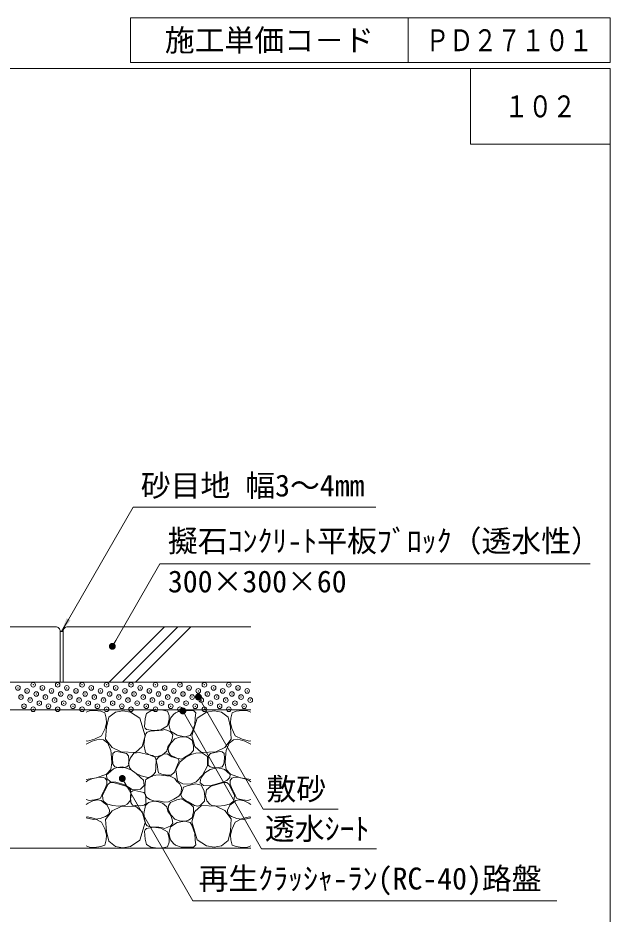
# Model space of a CAD drawing. Units: millimetres at full size, sheet at 1:10; details may follow other scales. Extents: x 1202 to 3940, y 458 to 2325.
# Drawn here: x 3298 to 3940, y 1353 to 2325 of the extents above; entities that cross this region are included whole.
import ezdxf
from ezdxf.enums import TextEntityAlignment as Align

# ---------------------------------------------------------------- set-up
doc = ezdxf.new("R2010")
doc.units = ezdxf.units.MM
doc.header["$LTSCALE"] = 10
doc.header["$PDMODE"] = 32
doc.header["$PDSIZE"] = 5
doc.linetypes.add('DASHED', pattern=[7.5, 6, -1.5])
doc.linetypes.add('USER1', pattern=[50, 37.5, -12.5])
for name, color, linetype, lineweight in [('_0-0_', 7, 'Continuous', 13), ('ハッチ', 4, 'Continuous', 13), ('寸法', 1, 'Continuous', 13), ('本体', 7, 'Continuous', 13)]:
    doc.layers.add(name, color=color, linetype=linetype, lineweight=lineweight)
doc.styles.add('ＭＳ ゴシック', font='')
doc.styles.get('ＭＳ ゴシック').set_extended_font_data('MS Gothic')

# ---------------------------------------------------------------- blocks, each defined once
blk = doc.blocks.new('filled_dot')
at = {"color": 0, "linetype": 'Continuous', "lineweight": -2, "const_width": 1.25}
blk.add_lwpolyline([(-0.625, 0, 1), (0.625, 0, 1)], format="xyb", close=True, dxfattribs=at)
blk = doc.blocks.new('filled_arrow')
at = {"color": 0, "linetype": 'Continuous', "lineweight": -2}
blk.add_solid([(7.5, 1.25), (0, 0), (7.5, -1.25)], dxfattribs=at)

msp = doc.modelspace()

# ---------------------------------------------------------------- linework, layer by layer
at = {"layer": '_0-0_'}
for p, q in [((3419.57, 2324.82), (3939.68, 2324.82)), ((3419.57, 2324.82), (3419.57, 2276.44)), ((3720.77, 2324.82), (3720.77, 2276.44)), ((3939.68, 2324.82), (3939.68, 2276.44)), ((3419.57, 2276.44), (3939.68, 2276.44)), ((3788.33, 2269.96), (3788.33, 2187.96)), ((3939.68, 2187.96), (3788.33, 2187.96))]:
    msp.add_line(p, q, dxfattribs=at)
at = {"layer": '_0-0_', "color": 6}
msp.add_lwpolyline([(3939.68, 2269.96), (1201.55, 2269.96), (1201.55, 458.14), (3939.68, 458.14)], close=True, dxfattribs=at)
at = {"layer": '_0-0_', "color": 1}
for points in [[(3344.96, 1659.93), (3352.46, 1672.92), (3422.59, 1794.38)], [(3493.35, 1588.79), (3497.1, 1582.29), (3563.45, 1467.36)]]:
    msp.add_lwpolyline(points, dxfattribs=at)
at = {"layer": 'ハッチ'}
for p, q in [((3456.73, 1664.93), (3396.73, 1604.93)), ((3470.88, 1664.93), (3410.88, 1604.93))]:
    msp.add_line(p, q, dxfattribs=at)
at = {"layer": 'ハッチ', "linetype": 'USER1'}
msp.add_line((3485.02, 1664.93), (3425.02, 1604.93), dxfattribs=at)
at = {"layer": 'ハッチ'}
for points in [[(3392.35, 1554.71), (3393.76, 1560.89), (3393.2, 1565.94), (3391.79, 1571.56), (3387.58, 1573.25), (3380.83, 1574.09), (3375.21, 1573.81), (3371.58, 1572.4)], [(3529.4, 1554.71), (3528, 1560.89), (3528.56, 1565.94), (3529.97, 1571.56), (3534.18, 1573.25), (3540.93, 1574.09), (3546.55, 1573.81), (3550.18, 1572.4)], [(3371.58, 1541.27), (3372.97, 1540.95), (3380.83, 1542.92), (3388.42, 1546.57), (3392.35, 1554.71)], [(3550.18, 1541.27), (3548.79, 1540.95), (3540.93, 1542.92), (3533.34, 1546.57), (3529.4, 1554.71)], [(3398.26, 1530.84), (3395.16, 1538.71), (3390.39, 1542.36), (3385.61, 1542.92), (3378.02, 1540.95), (3371.58, 1537.67)], [(3523.5, 1530.84), (3526.59, 1538.71), (3531.37, 1542.36), (3536.15, 1542.92), (3543.74, 1540.95), (3550.18, 1537.67)], [(3371.58, 1499.26), (3382.87, 1501.27), (3393.76, 1505.01), (3398.26, 1510.06), (3399.35, 1517.5), (3398.82, 1528.04), (3398.26, 1530.84)], [(3550.18, 1499.26), (3538.89, 1501.27), (3528, 1505.01), (3523.5, 1510.06), (3522.41, 1517.5), (3522.94, 1528.04), (3523.5, 1530.84)], [(3387.21, 1479.22), (3390.14, 1485.73), (3392.58, 1490.77), (3394.05, 1494.35), (3394.05, 1498.25), (3392.1, 1500.86), (3389.17, 1501.99), (3383.96, 1501.51), (3377.93, 1500.04), (3373.54, 1498.41), (3371.58, 1496.81)], [(3534.55, 1479.22), (3531.62, 1485.73), (3529.17, 1490.77), (3527.71, 1494.35), (3527.71, 1498.25), (3529.66, 1500.86), (3532.59, 1501.99), (3537.8, 1501.51), (3543.82, 1500.04), (3548.22, 1498.41), (3550.18, 1496.81)], [(3371.58, 1477.63), (3375, 1476.78), (3380.7, 1477.27), (3385.26, 1478.24), (3387.21, 1479.22)], [(3394.38, 1460.35), (3396.49, 1462.3), (3396.82, 1466.2), (3394.38, 1471.41), (3390.47, 1474.5), (3388.03, 1476.45), (3384.28, 1477.27), (3378.82, 1476.31), (3373.81, 1473.87), (3371.58, 1472.26)], [(3527.38, 1460.35), (3525.27, 1462.3), (3524.94, 1466.2), (3527.38, 1471.41), (3531.29, 1474.5), (3533.73, 1476.45), (3537.48, 1477.27), (3542.94, 1476.31), (3547.95, 1473.87), (3550.18, 1472.26)], [(3550.18, 1477.63), (3546.76, 1476.78), (3541.06, 1477.27), (3536.5, 1478.24), (3534.55, 1479.22)], [(3371.58, 1457.73), (3371.66, 1457.7), (3379.54, 1456.12), (3386.72, 1456.93), (3389.65, 1458.23), (3392.58, 1459.37), (3394.38, 1460.35)], [(3371.58, 1458.59), (3372.97, 1458.9), (3380.83, 1456.94), (3388.42, 1453.29), (3392.35, 1445.14)], [(3550.18, 1457.73), (3550.1, 1457.7), (3542.22, 1456.12), (3535.03, 1456.93), (3532.1, 1458.23), (3529.17, 1459.37), (3527.38, 1460.35)], [(3550.18, 1458.59), (3548.79, 1458.9), (3540.93, 1456.94), (3533.34, 1453.29), (3529.4, 1445.14)], [(3392.35, 1445.14), (3393.76, 1438.96), (3393.2, 1433.91), (3391.79, 1428.29), (3387.58, 1426.61), (3380.83, 1425.77), (3375.21, 1426.05), (3371.58, 1427.45)], [(3529.4, 1445.14), (3528, 1438.96), (3528.56, 1433.91), (3529.97, 1428.29), (3534.18, 1426.61), (3540.93, 1425.77), (3546.55, 1426.05), (3550.18, 1427.45)]]:
    msp.add_lwpolyline(points, dxfattribs=at)
for points in [[(3411.51, 1573.96), (3403.33, 1572.52), (3396.11, 1566.75), (3393.71, 1556.17), (3392.74, 1543.18), (3399.96, 1534.04), (3409.59, 1529.23), (3424.99, 1528.75), (3432.21, 1535.01), (3435.57, 1546.55), (3429.8, 1565.79), (3419.69, 1572.52)], [(3434.87, 1556.51), (3435.53, 1565.3), (3437.06, 1571.01), (3441.9, 1573.65), (3449.16, 1574.75), (3454.88, 1574.53), (3459.94, 1573.43), (3461.69, 1568.6), (3461.69, 1564.42), (3459.94, 1557.39), (3452.68, 1553.21), (3444.54, 1552.33), (3437.06, 1553.65), (3435.53, 1554.97)], [(3468.44, 1571.72), (3474.74, 1573.99), (3488.11, 1573.99), (3490.63, 1571.47), (3489.88, 1566.18), (3489.37, 1559.12), (3486.09, 1550.04), (3484.33, 1547.02), (3478.78, 1545.76), (3470.45, 1547.27), (3463.14, 1551.81), (3461.12, 1558.86), (3462.89, 1565.92), (3466.17, 1569.96)], [(3510.25, 1573.96), (3518.43, 1572.52), (3525.65, 1566.75), (3528.05, 1556.17), (3529.02, 1543.18), (3521.8, 1534.04), (3512.17, 1529.23), (3496.77, 1528.75), (3489.55, 1535.01), (3486.18, 1546.55), (3491.96, 1565.79), (3502.07, 1572.52)], [(3434.99, 1543.88), (3436.16, 1548.79), (3437.93, 1550.75), (3440.87, 1551.92), (3450.3, 1552.32), (3454.42, 1552.9), (3456.38, 1553.49), (3460.31, 1552.32), (3463.25, 1550.75), (3465.6, 1547.81), (3464.82, 1543.88), (3463.45, 1539.37), (3460.31, 1534.66), (3458.93, 1530.15), (3454.42, 1526.23), (3450.1, 1524.66), (3445.19, 1524.07), (3440.97, 1525.79), (3435.97, 1528.78), (3434.2, 1537.41), (3434.99, 1542.12)], [(3463.84, 1539.17), (3467.76, 1543.49), (3473.73, 1545.76), (3480.54, 1545.25), (3482.56, 1544.5), (3486.6, 1541.97), (3488.11, 1535.67), (3487.86, 1530.63), (3484.83, 1527.1), (3478.53, 1523.57), (3474.74, 1521.3), (3469.95, 1522.56), (3463.14, 1525.59), (3460.89, 1529.17), (3460.5, 1533.09), (3462.27, 1536.43)], [(3417.78, 1516.83), (3417.78, 1520.88), (3417.44, 1524.94), (3415.24, 1527.47), (3408.65, 1528.99), (3404.93, 1529.84), (3402.73, 1529.33), (3400.53, 1527.64), (3400.2, 1522.57), (3400.7, 1516.15), (3402.53, 1513.09), (3406.22, 1512.48), (3411.3, 1512.17), (3415.76, 1513.09), (3417.95, 1514.97)], [(3420.37, 1509.9), (3418.63, 1512.42), (3417.61, 1517.15), (3419.57, 1522.78), (3423.45, 1527.86), (3429.41, 1528.73), (3438.38, 1526.35), (3443.57, 1525.22), (3446.52, 1523.51), (3447.57, 1520.45), (3447.1, 1512.83), (3446.82, 1507.16), (3442.96, 1502.44), (3438.31, 1501.57), (3431.42, 1503.31), (3425.82, 1505.99)], [(3447.57, 1520.45), (3450.2, 1523.71), (3455.49, 1526.72), (3459.39, 1527.31), (3464.66, 1523.99), (3471.1, 1522.24), (3472.46, 1519.7), (3470.71, 1515.22), (3467.58, 1507.23), (3463.88, 1503.91), (3459.78, 1503.91), (3453.68, 1505.21), (3450.2, 1506.67), (3449.37, 1509.88), (3448.87, 1513.59)], [(3485.29, 1526.63), (3490.35, 1528.04), (3494.28, 1528.32), (3497.93, 1528.04), (3503.27, 1524.38), (3503.27, 1514.28), (3497.93, 1503.89), (3490.89, 1497), (3484.68, 1494.32), (3476.29, 1494.65), (3470.68, 1497.99), (3468.71, 1509.78), (3473.49, 1518.49), (3479.67, 1523.54)], [(3503.98, 1516.83), (3503.98, 1520.88), (3504.32, 1524.94), (3506.52, 1527.47), (3513.11, 1528.99), (3516.83, 1529.84), (3519.03, 1529.33), (3521.22, 1527.64), (3521.56, 1522.57), (3521.06, 1516.15), (3519.23, 1513.09), (3515.54, 1512.48), (3510.46, 1512.17), (3506, 1513.09), (3503.81, 1514.97)], [(3434.39, 1492.71), (3433.79, 1498.68), (3430.42, 1501.37), (3425.82, 1505.99), (3420.37, 1509.9), (3411.07, 1513.15), (3405.16, 1512.42), (3401.1, 1510.94), (3397.96, 1508.17), (3393.71, 1504.48), (3394.08, 1500.61), (3397.96, 1496.73), (3403.94, 1496.49), (3413.49, 1493.7), (3421.46, 1488.54), (3430.41, 1488.93)], [(3495.25, 1495.66), (3495.42, 1499.52), (3497.1, 1502.2), (3500.46, 1506.73), (3506, 1510.17), (3513.23, 1512.02), (3518.15, 1511.4), (3521.54, 1510.17), (3524.15, 1507.86), (3527.69, 1504.79), (3527.39, 1501.56), (3524.15, 1498.33), (3519.39, 1496.33), (3516.15, 1495.56), (3505.83, 1492.47), (3498.78, 1492.97)], [(3413.42, 1471.25), (3416.19, 1472.55), (3419.45, 1476.13), (3420.58, 1481.98), (3419.77, 1488.33), (3415.05, 1492.07), (3406.1, 1494.51), (3401.05, 1496.14), (3397.63, 1496.14), (3395.19, 1494.02), (3391.77, 1487.19), (3389.17, 1482.15), (3390.14, 1476.13), (3393.72, 1473.04), (3400.56, 1471.08), (3406.75, 1470.6)], [(3436.46, 1499.24), (3440.63, 1502.01), (3443.66, 1503.61), (3450.93, 1504.55), (3455.37, 1503.74), (3462.64, 1502.93), (3467.75, 1500.38), (3470.04, 1497.29), (3473.14, 1494.73), (3475.15, 1490.56), (3474.75, 1484.91), (3472.06, 1481.15), (3466.68, 1478.19), (3461.02, 1475.09), (3456.72, 1474.96), (3451.74, 1475.77), (3445.01, 1476.17), (3440.7, 1477.78), (3436.94, 1480.34), (3435.32, 1484.24), (3435.32, 1490.56), (3435.99, 1497.82)], [(3508.34, 1471.25), (3505.57, 1472.55), (3502.31, 1476.13), (3501.17, 1481.98), (3501.99, 1488.33), (3506.71, 1492.07), (3515.66, 1494.51), (3520.71, 1496.14), (3524.13, 1496.14), (3526.57, 1494.02), (3529.99, 1487.19), (3532.59, 1482.15), (3531.62, 1476.13), (3528.03, 1473.04), (3521.2, 1471.08), (3515.01, 1470.6)], [(3436.45, 1475.23), (3436.45, 1479.08), (3436.13, 1482.94), (3434.04, 1485.34), (3427.78, 1486.79), (3424.24, 1487.59), (3422.16, 1487.11), (3420.07, 1485.5), (3419.75, 1480.69), (3420.23, 1474.59), (3421.96, 1471.68), (3425.47, 1471.1), (3430.29, 1470.81), (3434.53, 1471.68), (3436.61, 1473.47)], [(3478.81, 1477.04), (3475.62, 1479.55), (3474.27, 1482.57), (3475.95, 1487.61), (3477.13, 1491.13), (3482.16, 1492.97), (3490.55, 1494.65), (3496.26, 1493.31), (3499.62, 1486.93), (3500.29, 1480.9), (3499.95, 1475.7), (3495.42, 1471.5), (3492.57, 1470.5), (3489.21, 1471.33), (3482.16, 1475.02)], [(3463.84, 1460.68), (3467.76, 1456.36), (3473.73, 1454.1), (3480.54, 1454.6), (3482.56, 1455.36), (3486.6, 1457.88), (3488.11, 1464.18), (3487.86, 1469.22), (3484.83, 1472.75), (3478.53, 1476.28), (3474.74, 1478.55), (3469.95, 1477.29), (3463.14, 1474.26), (3460.89, 1470.68), (3460.5, 1466.76), (3462.27, 1463.43)], [(3411.51, 1425.33), (3403.33, 1426.77), (3396.11, 1432.54), (3393.71, 1443.12), (3392.74, 1456.11), (3399.96, 1465.25), (3409.59, 1470.06), (3424.99, 1470.54), (3432.21, 1464.28), (3435.57, 1452.74), (3429.8, 1433.51), (3419.69, 1426.77)], [(3434.99, 1455.97), (3436.16, 1451.07), (3437.93, 1449.11), (3440.87, 1447.93), (3450.3, 1447.54), (3454.42, 1446.95), (3456.38, 1446.36), (3460.31, 1447.54), (3463.25, 1449.11), (3465.6, 1452.05), (3464.82, 1455.97), (3463.45, 1460.48), (3460.31, 1465.19), (3458.93, 1469.7), (3454.42, 1473.63), (3450.1, 1475.19), (3445.19, 1475.78), (3439.3, 1474.61), (3435.97, 1471.08), (3434.2, 1462.44), (3434.99, 1457.74)], [(3510.25, 1425.89), (3518.43, 1427.34), (3525.65, 1433.11), (3528.05, 1443.69), (3529.02, 1456.67), (3521.8, 1465.81), (3512.17, 1470.62), (3496.77, 1471.1), (3489.55, 1464.85), (3486.18, 1453.31), (3491.96, 1434.07), (3502.07, 1427.34)], [(3434.87, 1443.35), (3435.53, 1434.55), (3437.06, 1428.84), (3441.9, 1426.2), (3449.16, 1425.1), (3454.88, 1425.32), (3459.94, 1426.42), (3461.69, 1431.26), (3461.69, 1435.43), (3459.94, 1442.47), (3452.68, 1446.64), (3444.54, 1447.52), (3437.06, 1446.2), (3435.53, 1444.88)], [(3468.44, 1428.13), (3474.74, 1425.86), (3488.11, 1425.86), (3490.63, 1428.39), (3489.88, 1433.68), (3489.37, 1440.74), (3486.09, 1449.81), (3484.33, 1452.84), (3478.78, 1454.1), (3470.45, 1452.59), (3463.14, 1448.05), (3461.12, 1440.99), (3462.89, 1433.93), (3466.17, 1429.9)]]:
    msp.add_lwpolyline(points, close=True, dxfattribs=at)
for p in [(3314.2, 1601.98), (3340.71, 1601.98), (3367.23, 1601.98), (3393.75, 1601.98), (3420.26, 1601.98), (3446.78, 1601.98), (3473.3, 1601.98), (3499.81, 1601.98), (3526.33, 1601.98), (3297.62, 1598.66), (3307.57, 1595.35), (3317.51, 1592.03), (3324.14, 1598.66), (3334.08, 1595.35), (3344.03, 1592.03), (3350.66, 1598.66), (3360.6, 1595.35), (3370.54, 1592.03), (3377.17, 1598.66), (3387.12, 1595.35), (3397.06, 1592.03), (3403.69, 1598.66), (3413.63, 1595.35), (3423.58, 1592.03), (3430.21, 1598.66), (3440.15, 1595.35), (3450.09, 1592.03), (3456.72, 1598.66), (3466.67, 1595.35), (3476.61, 1592.03), (3483.24, 1598.66), (3493.18, 1595.35), (3503.13, 1592.03), (3509.76, 1598.66), (3519.7, 1595.35), (3529.64, 1592.03), (3536.27, 1598.66), (3546.22, 1595.35), (3300.94, 1588.72), (3310.88, 1585.41), (3320.83, 1582.09), (3327.45, 1588.72), (3337.4, 1585.41), (3347.34, 1582.09), (3353.97, 1588.72), (3363.91, 1585.41), (3373.86, 1582.09), (3380.49, 1588.72), (3390.43, 1585.41), (3400.37, 1582.09), (3407, 1588.72), (3416.95, 1585.41), (3426.89, 1582.09), (3433.52, 1588.72), (3443.46, 1585.41), (3453.41, 1582.09), (3460.04, 1588.72), (3469.98, 1585.41), (3479.92, 1582.09), (3486.55, 1588.72), (3496.5, 1585.41), (3506.44, 1582.09), (3513.07, 1588.72), (3523.01, 1585.41), (3532.96, 1582.09), (3539.59, 1588.72), (3549.53, 1585.41), (3304.25, 1578.78), (3314.2, 1575.46), (3330.77, 1578.78), (3340.71, 1575.46), (3357.29, 1578.78), (3367.23, 1575.46), (3383.8, 1578.78), (3393.75, 1575.46), (3410.32, 1578.78), (3420.26, 1575.46), (3436.83, 1578.78), (3446.78, 1575.46), (3463.35, 1578.78), (3473.3, 1575.46), (3489.87, 1578.78), (3499.81, 1575.46), (3516.38, 1578.78), (3526.33, 1575.46), (3542.9, 1578.78)]:
    msp.add_point(p, dxfattribs=at)
at = {"layer": '寸法'}
for p, q in [((3422.59, 1794.38), (3685.66, 1794.38)), ((3451.54, 1732.97), (3917.97, 1732.97)), ((3563.45, 1467.36), (3644.81, 1467.36)), ((3561.77, 1424.29), (3686.49, 1424.29)), ((3487.37, 1367.82), (3881.82, 1367.82))]:
    msp.add_line(p, q, dxfattribs=at)
for points in [[(3400, 1643.7), (3403.75, 1650.2), (3451.54, 1732.97)], [(3476.43, 1573.66), (3480.15, 1567.15), (3561.77, 1424.29)], [(3410.79, 1500.44), (3414.54, 1493.95), (3487.37, 1367.82)]]:
    msp.add_lwpolyline(points, dxfattribs=at)
at = {"layer": '本体'}
for p, q in [((3338.6, 1664.93), (2898.6, 1664.93)), ((3351.6, 1664.93), (3550.29, 1664.93)), ((3343.6, 1604.93), (3343.6, 1659.93)), ((3343.6, 1659.93), (3346.6, 1659.93)), ((3346.6, 1604.93), (3346.6, 1659.93)), ((2760.86, 1604.93), (3550.29, 1604.93)), ((2760.86, 1574.93), (3550.29, 1574.93)), ((2760.86, 1424.93), (3550.29, 1424.93))]:
    msp.add_line(p, q, dxfattribs=at)
at = {"layer": '本体', "color": 1, "linetype": 'DASHED'}
msp.add_line((2754.05, 1574.93), (3550.29, 1574.93), dxfattribs=at)
at = {"layer": '本体'}
for centre, start, end in [((3338.6, 1659.93), 359.99804, 90.00081), ((3351.6, 1659.93), 89.99919, 180.00196)]:
    msp.add_arc(centre, 5, start, end, dxfattribs=at)

# ---------------------------------------------------------------- block references
at = {"layer": '_0-0_', "color": 1}
for name, p, xscale, yscale, rotation in [('filled_arrow', (3344.96, 1659.93), 2, 2, 60), ('filled_dot', (3493.35, 1588.79), 3, 3, 300)]:
    msp.add_blockref(name, p, dxfattribs=dict(at, xscale=xscale, yscale=yscale, rotation=rotation))
at = {"layer": '寸法', "xscale": 3, "yscale": 3}
for p, rotation in [((3400, 1643.7), 60), ((3476.43, 1573.66), 299.7), ((3410.79, 1500.44), 300)]:
    msp.add_blockref('filled_dot', p, dxfattribs=dict(at, rotation=rotation))

# ---------------------------------------------------------------- texts
at = {"layer": '_0-0_', "style": 'ＭＳ ゴシック'}
msp.add_text('施工単価コ－ド', height=23.74, dxfattribs=at).set_placement((3570.17, 2300.63), align=Align.MIDDLE_CENTER)
at = {"layer": '_0-0_', "style": 'ＭＳ ゴシック', "width": 0.8}
for s, p in [('ＰＤ２７１０１', (3830.22, 2300.63)), ('１０２', (3864, 2228.96))]:
    msp.add_text(s, height=23.74, dxfattribs=at).set_placement(p, align=Align.MIDDLE_CENTER)
at = {"layer": '_0-0_', "color": 3, "style": 'ＭＳ ゴシック'}
for s, p in [('砂目地 幅3～4mm', (3430.79, 1799.03)), ('擬石ｺﾝｸﾘ-ﾄ平板ﾌﾞﾛｯｸ（透水性）', (3460.24, 1738.97)), ('300×300×60', (3460.24, 1695.07)), ('敷砂', (3567.04, 1470.04)), ('透水ｼｰﾄ', (3565.36, 1426.97)), ('再生ｸﾗｯｼｬ-ﾗﾝ(RC-40)路盤', (3493.4, 1373.01))]:
    msp.add_text(s, height=23.74, dxfattribs=at).set_placement(p, align=Align.BOTTOM_LEFT)

doc.saveas('drawing.dxf')
